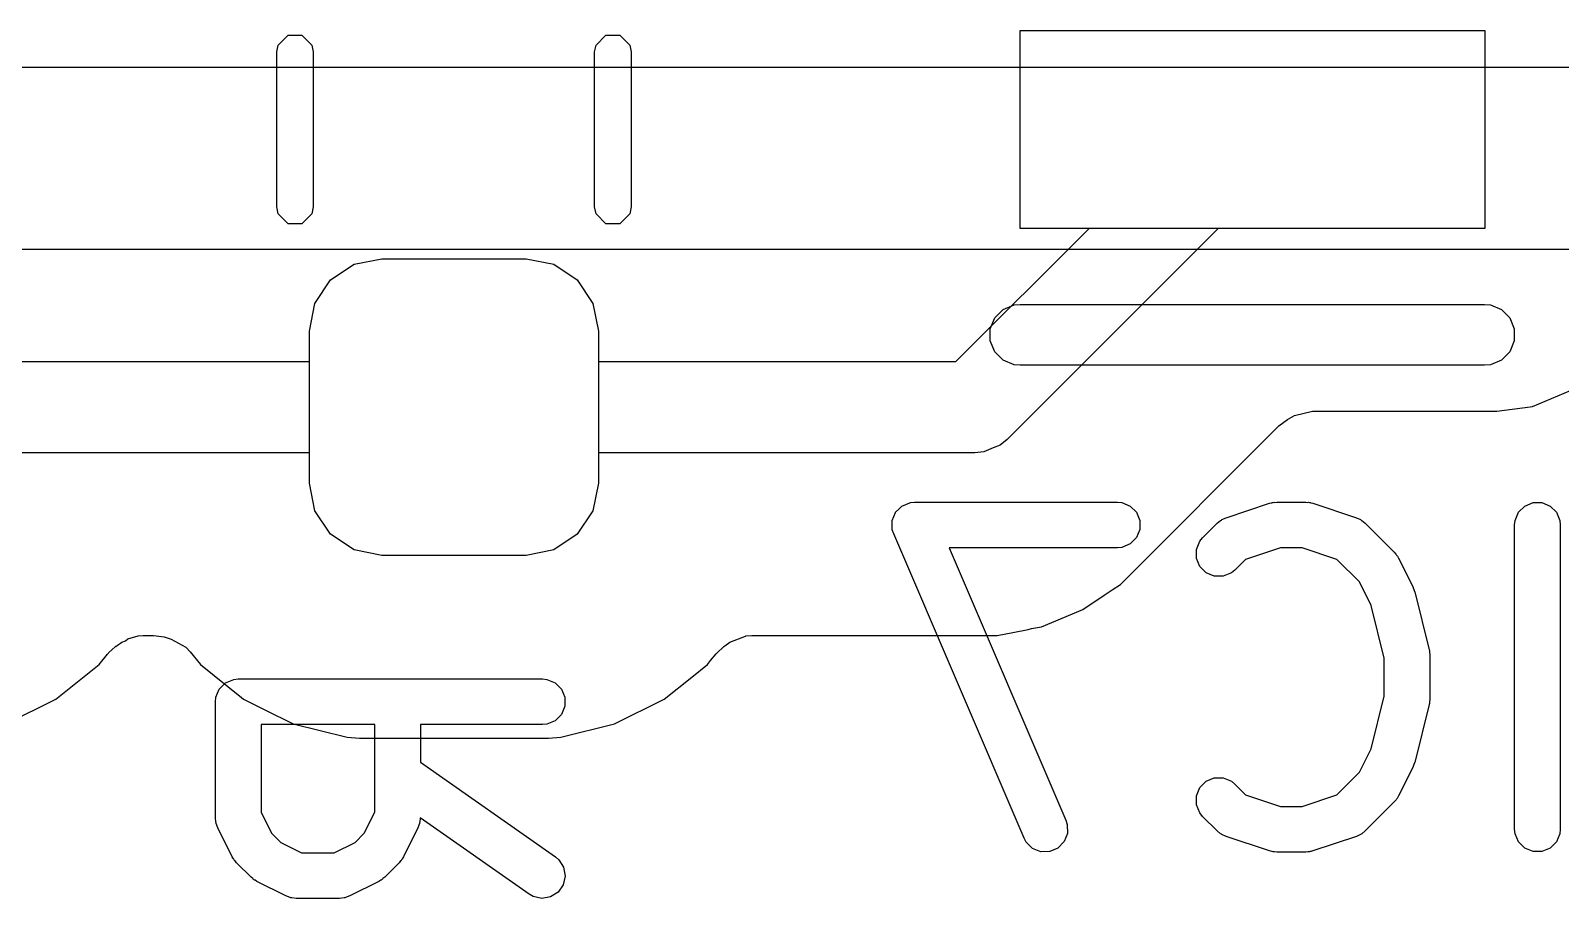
# Model space of a CAD drawing. Header units: inches. Extents: x 1.3 to 5.24, y -7.03 to -1.12.
# Drawn here: x 1.9595 to 2.1575, y -5.3713 to -5.2591 of the extents above; entities that cross this region are included whole.
import ezdxf

# ---------------------------------------------------------------- set-up
doc = ezdxf.new("R2010")
doc.units = ezdxf.units.IN
doc.header["$MEASUREMENT"] = 0
for name, color, linetype, true_color in [('B.Cu', 153, 'CONTINUOUS', 0x4d7fc4), ('B.Mask', 4, 'CONTINUOUS', 0x02ffee), ('B.Paste', 132, 'CONTINUOUS', 0x00c2c2), ('B.Silkscreen', 31, 'CONTINUOUS', 0xe8b2a7), ('In1.Cu', 91, 'CONTINUOUS', 0x7fc87f)]:
    doc.layers.add(name, color=color, linetype=linetype, true_color=true_color)

msp = doc.modelspace()

# ---------------------------------------------------------------- linework, layer by layer
at = {"layer": 'B.Cu', "linetype": 'CONTINUOUS'}
for p, q in [((2.0876, -5.28465), (2.0876, -5.25906)), ((2.0876, -5.25906), (2.14776, -5.25906)), ((2.14776, -5.25906), (2.14776, -5.28465)), ((2.07931, -5.30187), (2.09653, -5.28465)), ((2.11323, -5.28465), (2.08593, -5.31195)), ((2.09653, -5.28465), (2.0876, -5.28465)), ((2.14776, -5.28465), (2.11323, -5.28465)), ((2.0014, -5.28929), (2.00498, -5.28858)), ((2.00498, -5.28858), (2.02368, -5.28858)), ((2.02368, -5.28858), (2.02726, -5.28929)), ((1.99837, -5.29132), (2.0014, -5.28929)), ((2.02726, -5.28929), (2.03029, -5.29132)), ((1.99634, -5.29435), (1.99837, -5.29132)), ((2.03029, -5.29132), (2.03232, -5.29435)), ((1.99563, -5.29793), (1.99634, -5.29435)), ((2.03232, -5.29435), (2.03303, -5.29793)), ((1.99563, -5.30187), (1.99563, -5.29793)), ((2.03303, -5.29793), (2.03303, -5.30187)), ((1.95429, -5.30187), (1.99563, -5.30187)), ((2.03303, -5.30187), (2.07931, -5.30187)), ((2.15393, -5.30768), (2.15968, -5.3053)), ((2.12312, -5.30888), (2.12546, -5.30829)), ((2.12546, -5.30829), (2.14931, -5.30829)), ((2.14931, -5.30829), (2.15361, -5.30772)), ((2.15361, -5.30772), (2.15365, -5.30772)), ((2.15365, -5.30772), (2.15393, -5.30768)), ((2.15393, -5.30768), (2.15393, -5.30768)), ((2.15393, -5.30768), (2.15393, -5.30768)), ((2.15393, -5.30768), (2.15393, -5.30768)), ((2.10059, -5.33073), (2.1211, -5.31021)), ((2.1211, -5.31021), (2.12221, -5.30938)), ((2.12221, -5.30938), (2.12312, -5.30888)), ((2.08593, -5.31195), (2.08503, -5.31269)), ((1.99563, -5.31368), (1.95429, -5.31368)), ((1.99563, -5.31762), (1.99563, -5.31368)), ((2.08175, -5.31368), (2.03303, -5.31368)), ((2.03303, -5.31368), (2.03303, -5.31762)), ((2.0829, -5.31357), (2.08175, -5.31368)), ((2.08412, -5.31306), (2.0829, -5.31357)), ((2.08503, -5.31269), (2.08412, -5.31306)), ((1.99634, -5.3212), (1.99563, -5.31762)), ((2.03303, -5.31762), (2.03232, -5.3212)), ((1.99837, -5.32423), (1.99634, -5.3212)), ((2.03232, -5.3212), (2.03029, -5.32423)), ((2.0014, -5.32626), (1.99837, -5.32423)), ((2.03029, -5.32423), (2.02726, -5.32626)), ((2.00498, -5.32697), (2.0014, -5.32626)), ((2.02726, -5.32626), (2.02368, -5.32697)), ((2.02368, -5.32697), (2.00498, -5.32697)), ((2.09769, -5.33266), (2.0985, -5.33212)), ((2.0985, -5.33212), (2.09954, -5.33143)), ((2.09954, -5.33143), (2.10059, -5.33073)), ((2.09037, -5.33619), (2.09575, -5.33396)), ((2.09575, -5.33396), (2.09708, -5.33307)), ((2.09708, -5.33307), (2.09769, -5.33266)), ((2.09769, -5.33266), (2.09769, -5.33266)), ((2.09769, -5.33266), (2.09769, -5.33266)), ((2.08909, -5.33644), (2.09037, -5.33619)), ((1.97117, -5.33831), (1.97133, -5.3382)), ((1.97133, -5.3382), (1.97182, -5.33801)), ((1.97182, -5.33801), (1.97211, -5.33775)), ((1.97211, -5.33775), (1.97345, -5.33737)), ((1.97345, -5.33737), (1.97412, -5.33732)), ((1.97345, -5.33737), (1.97345, -5.33737)), ((1.97412, -5.33732), (1.97545, -5.33732)), ((1.97545, -5.33732), (1.97682, -5.33752)), ((1.97682, -5.33752), (1.97773, -5.33779)), ((1.97773, -5.33779), (1.97962, -5.33884)), ((2.04939, -5.33867), (2.05005, -5.33821)), ((2.05005, -5.33821), (2.05206, -5.3374)), ((2.05206, -5.3374), (2.0521, -5.33739)), ((2.0521, -5.33739), (2.05212, -5.33739)), ((2.05212, -5.33739), (2.05291, -5.33732)), ((2.05291, -5.33732), (2.08466, -5.33732)), ((2.08466, -5.33732), (2.08666, -5.33693)), ((2.08666, -5.33693), (2.08866, -5.33653)), ((2.08866, -5.33653), (2.08909, -5.33644)), ((2.08866, -5.33653), (2.08866, -5.33653)), ((1.96841, -5.34108), (1.96949, -5.33974)), ((1.96949, -5.33974), (1.96953, -5.33969)), ((1.96949, -5.33974), (1.96949, -5.33974)), ((1.96949, -5.33974), (1.96949, -5.33974)), ((1.96953, -5.33969), (1.96962, -5.3396)), ((1.96962, -5.3396), (1.96967, -5.33954)), ((1.96962, -5.3396), (1.96962, -5.3396)), ((1.96967, -5.33954), (1.97006, -5.33919)), ((1.97006, -5.33919), (1.97054, -5.33874)), ((1.97054, -5.33874), (1.97058, -5.33872)), ((1.97058, -5.33872), (1.97059, -5.33873)), ((1.97059, -5.33873), (1.97078, -5.33856)), ((1.97078, -5.33856), (1.97117, -5.33831)), ((1.97962, -5.33884), (1.97966, -5.33888)), ((1.97966, -5.33888), (1.9802, -5.33945)), ((1.9802, -5.33945), (1.98151, -5.34108)), ((2.04755, -5.34058), (2.04827, -5.33969)), ((2.04827, -5.33969), (2.04836, -5.33961)), ((2.04836, -5.33961), (2.04928, -5.33875)), ((2.04928, -5.33875), (2.04939, -5.33867)), ((1.96281, -5.34558), (1.96841, -5.34108)), ((1.98151, -5.34108), (1.98151, -5.34108)), ((1.98151, -5.34108), (1.98151, -5.34108)), ((1.98151, -5.34108), (1.98151, -5.34109)), ((1.98151, -5.34109), (1.98684, -5.34536)), ((2.04512, -5.34272), (2.04715, -5.34108)), ((2.04715, -5.34108), (2.04755, -5.34058)), ((2.04155, -5.34558), (2.04512, -5.34272)), ((1.95639, -5.34877), (1.96281, -5.34558)), ((1.98684, -5.34536), (1.98711, -5.34558)), ((1.98711, -5.34558), (1.98711, -5.34558)), ((1.98711, -5.34558), (1.98716, -5.34562)), ((1.98716, -5.34562), (1.98737, -5.34571)), ((1.98737, -5.34571), (1.98987, -5.34695)), ((2.03513, -5.34877), (2.04155, -5.34558)), ((1.98987, -5.34695), (1.99354, -5.34877)), ((1.99354, -5.34877), (2.0005, -5.3505)), ((2.02816, -5.3505), (2.03513, -5.34877)), ((2.0005, -5.3505), (2.0005, -5.3505)), ((2.0005, -5.3505), (2.0005, -5.3505)), ((2.0005, -5.3505), (2.00211, -5.35061)), ((2.00211, -5.35061), (2.02655, -5.35061)), ((2.02655, -5.35061), (2.02816, -5.3505))]:
    msp.add_line(p, q, dxfattribs=at)
at = {"layer": 'B.Mask', "linetype": 'CONTINUOUS'}
for p, q in [((2.0876, -5.28465), (2.0876, -5.25906)), ((2.0876, -5.25906), (2.14776, -5.25906)), ((2.14776, -5.25906), (2.14776, -5.28465)), ((2.14776, -5.28465), (2.0876, -5.28465)), ((2.0014, -5.28929), (2.00498, -5.28858)), ((2.00498, -5.28858), (2.02368, -5.28858)), ((2.02368, -5.28858), (2.02726, -5.28929)), ((1.99837, -5.29132), (2.0014, -5.28929)), ((2.02726, -5.28929), (2.03029, -5.29132)), ((1.99634, -5.29435), (1.99837, -5.29132)), ((2.03029, -5.29132), (2.03232, -5.29435)), ((1.99563, -5.29793), (1.99634, -5.29435)), ((2.03232, -5.29435), (2.03303, -5.29793)), ((1.99563, -5.31762), (1.99563, -5.29793)), ((2.03303, -5.29793), (2.03303, -5.31762)), ((1.99634, -5.3212), (1.99563, -5.31762)), ((2.03303, -5.31762), (2.03232, -5.3212)), ((1.99837, -5.32423), (1.99634, -5.3212)), ((2.03232, -5.3212), (2.03029, -5.32423)), ((2.0014, -5.32626), (1.99837, -5.32423)), ((2.03029, -5.32423), (2.02726, -5.32626)), ((2.00498, -5.32697), (2.0014, -5.32626)), ((2.02726, -5.32626), (2.02368, -5.32697)), ((2.02368, -5.32697), (2.00498, -5.32697))]:
    msp.add_line(p, q, dxfattribs=at)
at = {"layer": 'B.Paste', "linetype": 'CONTINUOUS'}
for p, q in [((2.0876, -5.28465), (2.0876, -5.25906)), ((2.0876, -5.25906), (2.14776, -5.25906)), ((2.14776, -5.25906), (2.14776, -5.28465)), ((2.14776, -5.28465), (2.0876, -5.28465)), ((2.0014, -5.28929), (2.00498, -5.28858)), ((2.00498, -5.28858), (2.02368, -5.28858)), ((2.02368, -5.28858), (2.02726, -5.28929)), ((1.99837, -5.29132), (2.0014, -5.28929)), ((2.02726, -5.28929), (2.03029, -5.29132)), ((1.99634, -5.29435), (1.99837, -5.29132)), ((2.03029, -5.29132), (2.03232, -5.29435)), ((1.99563, -5.29793), (1.99634, -5.29435)), ((2.03232, -5.29435), (2.03303, -5.29793)), ((1.99563, -5.31762), (1.99563, -5.29793)), ((2.03303, -5.29793), (2.03303, -5.31762)), ((1.99634, -5.3212), (1.99563, -5.31762)), ((2.03303, -5.31762), (2.03232, -5.3212)), ((1.99837, -5.32423), (1.99634, -5.3212)), ((2.03232, -5.3212), (2.03029, -5.32423)), ((2.0014, -5.32626), (1.99837, -5.32423)), ((2.03029, -5.32423), (2.02726, -5.32626)), ((2.00498, -5.32697), (2.0014, -5.32626)), ((2.02726, -5.32626), (2.02368, -5.32697)), ((2.02368, -5.32697), (2.00498, -5.32697))]:
    msp.add_line(p, q, dxfattribs=at)
at = {"layer": 'B.Silkscreen', "linetype": 'CONTINUOUS'}
for p, q in [((1.9914, -5.26182), (1.99158, -5.26092)), ((1.99158, -5.26092), (1.99286, -5.25964)), ((1.99286, -5.25964), (1.99466, -5.25964)), ((1.99466, -5.25964), (1.99594, -5.26092)), ((1.99594, -5.26092), (1.99612, -5.26182)), ((2.03254, -5.26182), (2.03272, -5.26092)), ((2.03272, -5.26092), (2.034, -5.25964)), ((2.034, -5.25964), (2.03581, -5.25964)), ((2.03581, -5.25964), (2.03708, -5.26092)), ((2.03708, -5.26092), (2.03726, -5.26182)), ((1.9914, -5.28188), (1.9914, -5.26182)), ((1.99612, -5.26182), (1.99612, -5.28188)), ((2.03254, -5.28188), (2.03254, -5.26182)), ((2.03726, -5.26182), (2.03726, -5.28188)), ((1.99158, -5.28278), (1.9914, -5.28188)), ((1.99286, -5.28406), (1.99158, -5.28278)), ((1.99594, -5.28278), (1.99466, -5.28406)), ((1.99612, -5.28188), (1.99594, -5.28278)), ((2.03272, -5.28278), (2.03254, -5.28188)), ((2.034, -5.28406), (2.03272, -5.28278)), ((2.03708, -5.28278), (2.03581, -5.28406)), ((2.03726, -5.28188), (2.03708, -5.28278)), ((1.99466, -5.28406), (1.99286, -5.28406)), ((2.03581, -5.28406), (2.034, -5.28406)), ((2.08541, -5.29515), (2.08683, -5.29456)), ((2.08683, -5.29456), (2.0876, -5.29449)), ((2.0876, -5.29449), (2.14772, -5.29449)), ((2.14772, -5.29449), (2.14848, -5.29456)), ((2.14848, -5.29456), (2.1499, -5.29515)), ((2.08374, -5.29766), (2.08432, -5.29624)), ((2.08432, -5.29624), (2.08541, -5.29515)), ((2.1499, -5.29515), (2.15099, -5.29624)), ((2.15099, -5.29624), (2.15158, -5.29766)), ((2.08374, -5.29919), (2.08374, -5.29766)), ((2.15158, -5.29766), (2.15158, -5.29919)), ((2.08432, -5.30061), (2.08374, -5.29919)), ((2.15158, -5.29919), (2.15099, -5.30061)), ((2.08541, -5.3017), (2.08432, -5.30061)), ((2.08683, -5.30229), (2.08541, -5.3017)), ((2.0876, -5.30236), (2.08683, -5.30229)), ((2.14772, -5.30236), (2.0876, -5.30236)), ((2.14848, -5.30229), (2.14772, -5.30236)), ((2.1499, -5.3017), (2.14848, -5.30229)), ((2.15099, -5.30061), (2.1499, -5.3017)), ((2.07232, -5.32057), (2.07283, -5.32036)), ((2.07283, -5.32036), (2.07335, -5.32014)), ((2.07335, -5.32014), (2.07337, -5.32014)), ((2.07337, -5.32014), (2.07338, -5.32013)), ((2.07338, -5.32013), (2.07396, -5.32007)), ((2.07396, -5.32007), (2.10021, -5.32007)), ((2.10021, -5.32007), (2.10078, -5.32013)), ((2.10078, -5.32013), (2.10185, -5.32057)), ((2.11427, -5.3221), (2.11989, -5.32022)), ((2.11989, -5.32022), (2.12018, -5.32016)), ((2.12018, -5.32016), (2.12025, -5.32013)), ((2.12025, -5.32013), (2.12036, -5.32012)), ((2.12036, -5.32012), (2.12046, -5.32009)), ((2.12046, -5.32009), (2.12054, -5.3201)), ((2.12054, -5.3201), (2.12083, -5.32007)), ((2.12083, -5.32007), (2.12458, -5.32007)), ((2.12458, -5.32007), (2.12487, -5.3201)), ((2.12487, -5.3201), (2.12495, -5.32009)), ((2.12495, -5.32009), (2.12505, -5.32012)), ((2.12505, -5.32012), (2.12515, -5.32013)), ((2.12515, -5.32013), (2.12523, -5.32016)), ((2.12523, -5.32016), (2.12551, -5.32022)), ((2.12551, -5.32022), (2.13114, -5.3221)), ((2.15293, -5.32057), (2.154, -5.32013)), ((2.154, -5.32013), (2.15515, -5.32013)), ((2.15515, -5.32013), (2.15621, -5.32057)), ((2.07106, -5.32245), (2.07128, -5.32193)), ((2.07128, -5.32193), (2.07148, -5.32141)), ((2.07148, -5.32141), (2.0715, -5.3214)), ((2.0715, -5.32138), (2.0719, -5.32099)), ((2.0715, -5.3214), (2.0715, -5.32138)), ((2.0719, -5.32099), (2.07229, -5.32059)), ((2.07229, -5.32059), (2.07231, -5.32058)), ((2.07231, -5.32058), (2.07232, -5.32057)), ((2.10185, -5.32057), (2.10266, -5.32138)), ((2.10266, -5.32138), (2.1031, -5.32245)), ((2.11366, -5.3224), (2.11374, -5.32233)), ((2.11374, -5.32233), (2.11427, -5.3221)), ((2.13114, -5.3221), (2.13166, -5.32233)), ((2.13166, -5.32233), (2.13174, -5.3224)), ((2.15168, -5.32245), (2.15212, -5.32138)), ((2.15212, -5.32138), (2.15293, -5.32057)), ((2.15621, -5.32057), (2.15703, -5.32138)), ((2.15703, -5.32138), (2.15747, -5.32245)), ((2.07106, -5.32247), (2.07106, -5.32245)), ((2.07106, -5.32248), (2.07106, -5.32247)), ((2.07106, -5.32304), (2.07106, -5.32248)), ((2.07106, -5.3236), (2.07106, -5.32304)), ((2.07107, -5.32362), (2.07106, -5.3236)), ((2.07107, -5.32364), (2.07107, -5.32362)), ((2.07125, -5.32419), (2.07107, -5.32364)), ((2.08812, -5.36356), (2.07125, -5.32419)), ((2.1031, -5.3236), (2.10266, -5.32466)), ((2.1031, -5.32245), (2.1031, -5.3236)), ((2.11124, -5.32469), (2.11312, -5.32281)), ((2.11312, -5.32281), (2.11356, -5.32244)), ((2.11356, -5.32244), (2.11366, -5.3224)), ((2.13174, -5.3224), (2.13184, -5.32244)), ((2.13184, -5.32244), (2.13229, -5.32281)), ((2.13229, -5.32281), (2.13604, -5.32656)), ((2.15162, -5.32302), (2.15168, -5.32245)), ((2.15162, -5.36239), (2.15162, -5.32302)), ((2.15747, -5.32245), (2.15753, -5.32302)), ((2.15753, -5.32302), (2.15753, -5.36239)), ((2.10021, -5.32598), (2.07844, -5.32598)), ((2.07844, -5.32598), (2.09355, -5.36123)), ((2.10078, -5.32592), (2.10021, -5.32598)), ((2.10185, -5.32548), (2.10078, -5.32592)), ((2.10266, -5.32466), (2.10185, -5.32548)), ((2.11043, -5.3262), (2.11087, -5.32513)), ((2.11043, -5.32735), (2.11043, -5.3262)), ((2.11087, -5.32513), (2.11124, -5.32469)), ((2.12131, -5.32598), (2.1168, -5.32748)), ((2.1241, -5.32598), (2.12131, -5.32598)), ((2.12861, -5.32748), (2.1241, -5.32598)), ((2.11087, -5.32841), (2.11043, -5.32735)), ((2.1168, -5.32748), (2.11542, -5.32886)), ((2.13153, -5.3304), (2.12861, -5.32748)), ((2.13604, -5.32656), (2.13623, -5.32679)), ((2.13623, -5.32679), (2.13628, -5.32684)), ((2.13628, -5.32684), (2.13634, -5.32693)), ((2.13634, -5.32693), (2.13641, -5.32701)), ((2.13641, -5.32701), (2.13644, -5.32708)), ((2.13644, -5.32708), (2.13659, -5.32733)), ((2.13659, -5.32733), (2.13847, -5.33108)), ((2.11169, -5.32923), (2.11087, -5.32841)), ((2.11275, -5.32967), (2.11169, -5.32923)), ((2.11391, -5.32967), (2.11275, -5.32967)), ((2.11497, -5.32923), (2.11391, -5.32967)), ((2.11542, -5.32886), (2.11497, -5.32923)), ((2.13304, -5.33343), (2.13153, -5.3304)), ((2.13847, -5.33108), (2.13848, -5.33112)), ((2.13848, -5.33112), (2.1385, -5.33114)), ((2.1385, -5.33114), (2.13858, -5.33138)), ((2.13858, -5.33138), (2.13867, -5.33162)), ((2.13867, -5.33162), (2.13868, -5.33164)), ((2.13868, -5.33164), (2.13869, -5.33168)), ((2.13869, -5.33168), (2.14057, -5.33918)), ((2.13475, -5.34026), (2.13304, -5.33343)), ((2.14057, -5.33918), (2.14058, -5.33928)), ((2.14058, -5.33928), (2.1406, -5.33932)), ((2.1406, -5.33932), (2.14062, -5.33954)), ((2.14062, -5.33954), (2.14065, -5.33975)), ((2.14065, -5.33975), (2.14064, -5.3398)), ((2.14064, -5.3398), (2.14065, -5.3399)), ((2.14065, -5.3399), (2.14065, -5.34552)), ((2.13475, -5.34516), (2.13475, -5.34026)), ((1.98396, -5.34425), (1.98477, -5.34344)), ((1.98477, -5.34344), (1.98583, -5.343)), ((1.98583, -5.343), (1.98641, -5.34294)), ((1.98641, -5.34294), (2.02578, -5.34294)), ((2.02578, -5.34294), (2.02636, -5.343)), ((2.02636, -5.343), (2.02742, -5.34344)), ((2.02742, -5.34344), (2.02824, -5.34425)), ((1.98346, -5.34589), (1.98351, -5.34532)), ((1.98346, -5.36089), (1.98346, -5.34589)), ((1.98351, -5.34532), (1.98396, -5.34425)), ((2.02824, -5.34425), (2.02868, -5.34532)), ((2.02868, -5.34532), (2.02868, -5.34647)), ((2.13304, -5.35199), (2.13475, -5.34516)), ((2.14058, -5.34614), (2.14057, -5.34624)), ((2.1406, -5.3461), (2.14058, -5.34614)), ((2.14062, -5.34588), (2.1406, -5.3461)), ((2.14065, -5.34567), (2.14062, -5.34588)), ((2.14065, -5.34552), (2.14064, -5.34562)), ((2.14064, -5.34562), (2.14065, -5.34567)), ((2.02824, -5.34753), (2.02742, -5.34835)), ((2.02868, -5.34647), (2.02824, -5.34753)), ((2.14057, -5.34624), (2.13869, -5.35374)), ((2.00408, -5.34885), (1.98936, -5.34885)), ((1.98936, -5.34885), (1.98936, -5.3602)), ((2.00408, -5.3602), (2.00408, -5.34885)), ((2.02578, -5.34885), (2.00999, -5.34885)), ((2.00999, -5.34885), (2.00999, -5.35373)), ((2.02636, -5.34879), (2.02578, -5.34885)), ((2.02742, -5.34835), (2.02636, -5.34879)), ((2.13153, -5.35502), (2.13304, -5.35199)), ((2.00999, -5.35373), (2.02747, -5.36597)), ((2.13858, -5.35404), (2.1385, -5.35428)), ((2.13867, -5.3538), (2.13858, -5.35404)), ((2.13868, -5.35378), (2.13867, -5.3538)), ((2.13869, -5.35374), (2.13868, -5.35378)), ((2.11169, -5.35619), (2.11275, -5.35575)), ((2.11275, -5.35575), (2.11391, -5.35575)), ((2.11391, -5.35575), (2.11497, -5.35619)), ((2.12861, -5.35794), (2.13153, -5.35502)), ((2.13847, -5.35434), (2.13659, -5.35809)), ((2.13848, -5.3543), (2.13847, -5.35434)), ((2.1385, -5.35428), (2.13848, -5.3543)), ((2.11043, -5.35807), (2.11087, -5.357)), ((2.11087, -5.357), (2.11169, -5.35619)), ((2.11497, -5.35619), (2.11542, -5.35656)), ((2.11542, -5.35656), (2.1168, -5.35794)), ((2.1168, -5.35794), (2.12131, -5.35944)), ((2.1241, -5.35944), (2.12861, -5.35794)), ((2.11043, -5.35922), (2.11043, -5.35807)), ((2.11087, -5.36029), (2.11043, -5.35922)), ((2.12131, -5.35944), (2.1241, -5.35944)), ((2.13604, -5.35886), (2.13229, -5.36261)), ((2.13623, -5.35863), (2.13604, -5.35886)), ((2.13628, -5.35858), (2.13623, -5.35863)), ((2.13634, -5.35849), (2.13628, -5.35858)), ((2.13641, -5.35841), (2.13634, -5.35849)), ((2.13644, -5.35834), (2.13641, -5.35841)), ((2.13659, -5.35809), (2.13644, -5.35834)), ((1.98351, -5.36147), (1.98346, -5.36089)), ((1.98355, -5.36157), (1.98351, -5.36147)), ((1.98356, -5.36167), (1.98355, -5.36157)), ((1.98377, -5.36221), (1.98356, -5.36167)), ((1.98936, -5.3602), (1.99071, -5.36289)), ((2.00273, -5.36289), (2.00408, -5.3602)), ((2.00988, -5.36167), (2.00967, -5.36221)), ((2.00989, -5.36157), (2.00988, -5.36167)), ((2.00993, -5.36147), (2.00989, -5.36157)), ((2.00998, -5.36094), (2.00993, -5.36147)), ((2.02409, -5.37081), (2.00998, -5.36094)), ((2.09355, -5.36123), (2.09372, -5.36178)), ((2.09372, -5.36178), (2.09374, -5.36294)), ((2.11124, -5.36073), (2.11087, -5.36029)), ((2.11312, -5.36261), (2.11124, -5.36073)), ((1.98564, -5.36596), (1.98377, -5.36221)), ((1.99071, -5.36289), (1.99191, -5.36409)), ((2.00153, -5.36409), (2.00273, -5.36289)), ((2.00967, -5.36221), (2.0078, -5.36596)), ((2.0884, -5.36406), (2.08812, -5.36356)), ((2.09374, -5.36294), (2.09331, -5.364)), ((2.11356, -5.36297), (2.11312, -5.36261)), ((2.11366, -5.36302), (2.11356, -5.36297)), ((2.11374, -5.36308), (2.11366, -5.36302)), ((2.11427, -5.36332), (2.11374, -5.36308)), ((2.11989, -5.3652), (2.11427, -5.36332)), ((2.13114, -5.36332), (2.12551, -5.3652)), ((2.13166, -5.36308), (2.13114, -5.36332)), ((2.13174, -5.36302), (2.13166, -5.36308)), ((2.13184, -5.36297), (2.13174, -5.36302)), ((2.13229, -5.36261), (2.13184, -5.36297)), ((2.15168, -5.36297), (2.15162, -5.36239)), ((2.15212, -5.36403), (2.15168, -5.36297)), ((2.15747, -5.36297), (2.15703, -5.36403)), ((2.15753, -5.36239), (2.15747, -5.36297)), ((1.99191, -5.36409), (1.99461, -5.36544)), ((1.99461, -5.36544), (1.99884, -5.36544)), ((1.99884, -5.36544), (2.00153, -5.36409)), ((2.08922, -5.36487), (2.0884, -5.36406)), ((2.09029, -5.3653), (2.08922, -5.36487)), ((2.09144, -5.36528), (2.09029, -5.3653)), ((2.0925, -5.36483), (2.09144, -5.36528)), ((2.09331, -5.364), (2.0925, -5.36483)), ((2.12018, -5.36526), (2.11989, -5.3652)), ((2.12025, -5.36529), (2.12018, -5.36526)), ((2.12036, -5.3653), (2.12025, -5.36529)), ((2.12046, -5.36532), (2.12036, -5.3653)), ((2.12054, -5.36532), (2.12046, -5.36532)), ((2.12083, -5.36535), (2.12054, -5.36532)), ((2.12458, -5.36535), (2.12083, -5.36535)), ((2.12487, -5.36532), (2.12458, -5.36535)), ((2.12495, -5.36532), (2.12487, -5.36532)), ((2.12505, -5.3653), (2.12495, -5.36532)), ((2.12515, -5.36529), (2.12505, -5.3653)), ((2.12523, -5.36526), (2.12515, -5.36529)), ((2.12551, -5.3652), (2.12523, -5.36526)), ((2.15293, -5.36485), (2.15212, -5.36403)), ((2.154, -5.36529), (2.15293, -5.36485)), ((2.15515, -5.36529), (2.154, -5.36529)), ((2.15621, -5.36485), (2.15515, -5.36529)), ((2.15703, -5.36403), (2.15621, -5.36485)), ((1.9858, -5.36621), (1.98564, -5.36596)), ((1.98583, -5.36628), (1.9858, -5.36621)), ((1.9859, -5.36636), (1.98583, -5.36628)), ((1.98595, -5.36645), (1.9859, -5.36636)), ((1.98601, -5.3665), (1.98595, -5.36645)), ((1.9862, -5.36673), (1.98601, -5.3665)), ((1.98807, -5.3686), (1.9862, -5.36673)), ((2.00725, -5.36673), (2.00537, -5.3686)), ((2.00743, -5.3665), (2.00725, -5.36673)), ((2.00749, -5.36645), (2.00743, -5.3665)), ((2.00755, -5.36636), (2.00749, -5.36645)), ((2.00761, -5.36628), (2.00755, -5.36636)), ((2.00764, -5.36621), (2.00761, -5.36628)), ((2.0078, -5.36596), (2.00764, -5.36621)), ((2.02747, -5.36597), (2.02791, -5.36635)), ((2.02791, -5.36635), (2.02853, -5.36732)), ((2.02853, -5.36732), (2.02873, -5.36846)), ((1.9883, -5.36879), (1.98807, -5.3686)), ((1.98835, -5.36885), (1.9883, -5.36879)), ((1.98844, -5.36891), (1.98835, -5.36885)), ((1.98852, -5.36897), (1.98844, -5.36891)), ((1.98859, -5.369), (1.98852, -5.36897)), ((1.98884, -5.36916), (1.98859, -5.369)), ((1.99259, -5.37103), (1.98884, -5.36916)), ((2.0046, -5.36916), (2.00085, -5.37103)), ((2.00485, -5.369), (2.0046, -5.36916)), ((2.00492, -5.36897), (2.00485, -5.369)), ((2.005, -5.36891), (2.00492, -5.36897)), ((2.00509, -5.36885), (2.005, -5.36891)), ((2.00514, -5.36879), (2.00509, -5.36885)), ((2.00537, -5.3686), (2.00514, -5.36879)), ((2.02848, -5.36958), (2.02782, -5.37052)), ((2.02873, -5.36846), (2.02848, -5.36958)), ((1.99313, -5.37124), (1.99259, -5.37103)), ((1.99324, -5.37125), (1.99313, -5.37124)), ((1.99333, -5.37129), (1.99324, -5.37125)), ((1.99391, -5.37134), (1.99333, -5.37129)), ((1.99953, -5.37134), (1.99391, -5.37134)), ((2.00011, -5.37129), (1.99953, -5.37134)), ((2.00021, -5.37125), (2.00011, -5.37129)), ((2.00031, -5.37124), (2.00021, -5.37125)), ((2.00085, -5.37103), (2.00031, -5.37124)), ((2.02459, -5.37109), (2.02409, -5.37081)), ((2.02572, -5.37134), (2.02459, -5.37109)), ((2.02685, -5.37114), (2.02572, -5.37134)), ((2.02782, -5.37052), (2.02685, -5.37114))]:
    msp.add_line(p, q, dxfattribs=at)
at = {"layer": 'In1.Cu', "linetype": 'CONTINUOUS'}
for p, q in [((1.81592, -5.26378), (2.48031, -5.26378)), ((2.48031, -5.2874), (1.81102, -5.2874))]:
    msp.add_line(p, q, dxfattribs=at)

doc.saveas('drawing.dxf')
